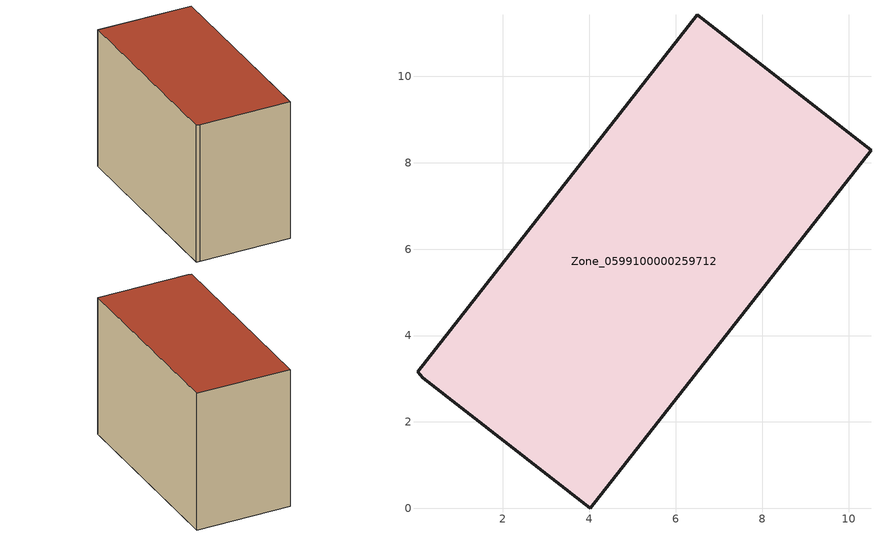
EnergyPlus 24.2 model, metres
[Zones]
Zone_0599100000259712
 floor ground (C_G): 4.02,0 0.15,3.02 0.02,3.17 6.5,11.43 10.52,8.29 z3.99
 wall outside (C_F): 4.02,0 10.52,8.29 6.5,11.43 0.02,3.17 0.15,3.02 4.02,0 z3.99:11.62
 roof outside (C_R): 0.15,3.02 4.02,0 10.52,8.29 6.5,11.43 0.02,3.17 z11.62
[BUILDING]
Pand.0599100000259712: North Axis=0; Terrain=City; Loads Convergence Tolerance Value=0.04; Temperature Convergence Tolerance Value=0.4; Solar Distribution=FullExterior; Maximum Number of Warmup Days=25; Minimum Number of Warmup Days=1
[Site:Location]
Rotterdam.The.Hague.AP_ZH_NLD Design_Conditions: Latitude=51.96; Longitude=4.45; Time Zone=1; Elevation=-4.5
[SITE:GROUNDTEMPERATURE:BUILDINGSURFACE]
18, 18, 18, 18, 18, 18, 18, 18, 18, 18, 18, 18
[MATERIAL] Thermal Absorptance=0.9; Solar Absorptance=0.7; Visible Absorptance=0.7
Name | Roughness | Thickness | Conductivity | Density | Specific Heat
G.TI.1975-1991 | MediumSmooth | 0.15 | 0.288461 | 540 | 1210
F.TI.1975-1991 | Rough | 0.3 | 0.230769 | 1920 | 840
R.TI.1975-1991 | MediumRough | 0.2 | 0.153846 | 1500 | 1000
[CONSTRUCTION]
C_G: G.TI.1975-1991
C_F: F.TI.1975-1991
C_R: R.TI.1975-1991
[ZONE]
Zone_0599100000259712: Type=1; Multiplier=1; Ceiling Height=Autocalculate; Volume=Autocalculate; Floor Area=autocalculate; Part of Total Floor Area=Yes
[ZONEINFILTRATION:DESIGNFLOWRATE]
Infil_Zone_0599100000259712: Zone or ZoneList or Space or SpaceList=Zone_0599100000259712; Schedule=AlwaysOn; Design Flow Rate Calculation Method=Flow/Area; Flow Rate per Floor Area=0.003; Constant Term Coefficient=1; Temperature Term Coefficient=0; Velocity Term Coefficient=0; Velocity Squared Term Coefficient=0
[HVACTEMPLATE:ZONE:IDEALLOADSAIRSYSTEM]
Zone_0599100000259712: Maximum Heating Supply Air Temperature=50; Minimum Cooling Supply Air Temperature=13; Maximum Heating Supply Air Humidity Ratio=0.0156; Minimum Cooling Supply Air Humidity Ratio=0.0077; Heating Limit=NoLimit; Cooling Limit=NoLimit; Dehumidification Control Type=ConstantSensibleHeatRatio; Cooling Sensible Heat Ratio=0.7; Dehumidification Setpoint=60; Humidification Control Type=None; Humidification Setpoint=30; Outdoor Air Method=None; Outdoor Air Flow Rate per Person=0.00944; Outdoor Air Flow Rate per Zone Floor Area=0; Outdoor Air Flow Rate per Zone=0; Demand Controlled Ventilation Type=None; Outdoor Air Economizer Type=NoEconomizer; Heat Recovery Type=None; Sensible Heat Recovery Effectiveness=0.7; Latent Heat Recovery Effectiveness=0.65
[ZONECONTROL:THERMOSTAT]
ThermostatControl_Zone_0599100000259712: Zone or ZoneList=Zone_0599100000259712; Control Type Schedule=DualSetpointControlType; Control 1=Thermostat_Zone_0599100000259712; Temperature Difference Between Cutout And Setpoint=0
[THERMOSTATSETPOINT:DUALSETPOINT]
Thermostat_Zone_0599100000259712: Heating Setpoint Temperature Schedule=HeatingSetpoint_Zone_0599100000259712; Cooling Setpoint Temperature Schedule=CoolingSetpoint_Zone_0599100000259712
[SCHEDULE:COMPACT]
HeatingSetpoint_Zone_0599100000259712: Through: 12/31, For: AllDays, Until: 24:00, 21
CoolingSetpoint_Zone_0599100000259712: Through: 12/31, For: AllDays, Until: 24:00, 24
DualSetpointControlType: Through: 12/31, For: AllDays, Until: 24:00, 4
AlwaysOn: Through: 12/31, For: AllDays, Until: 24:00, 1
